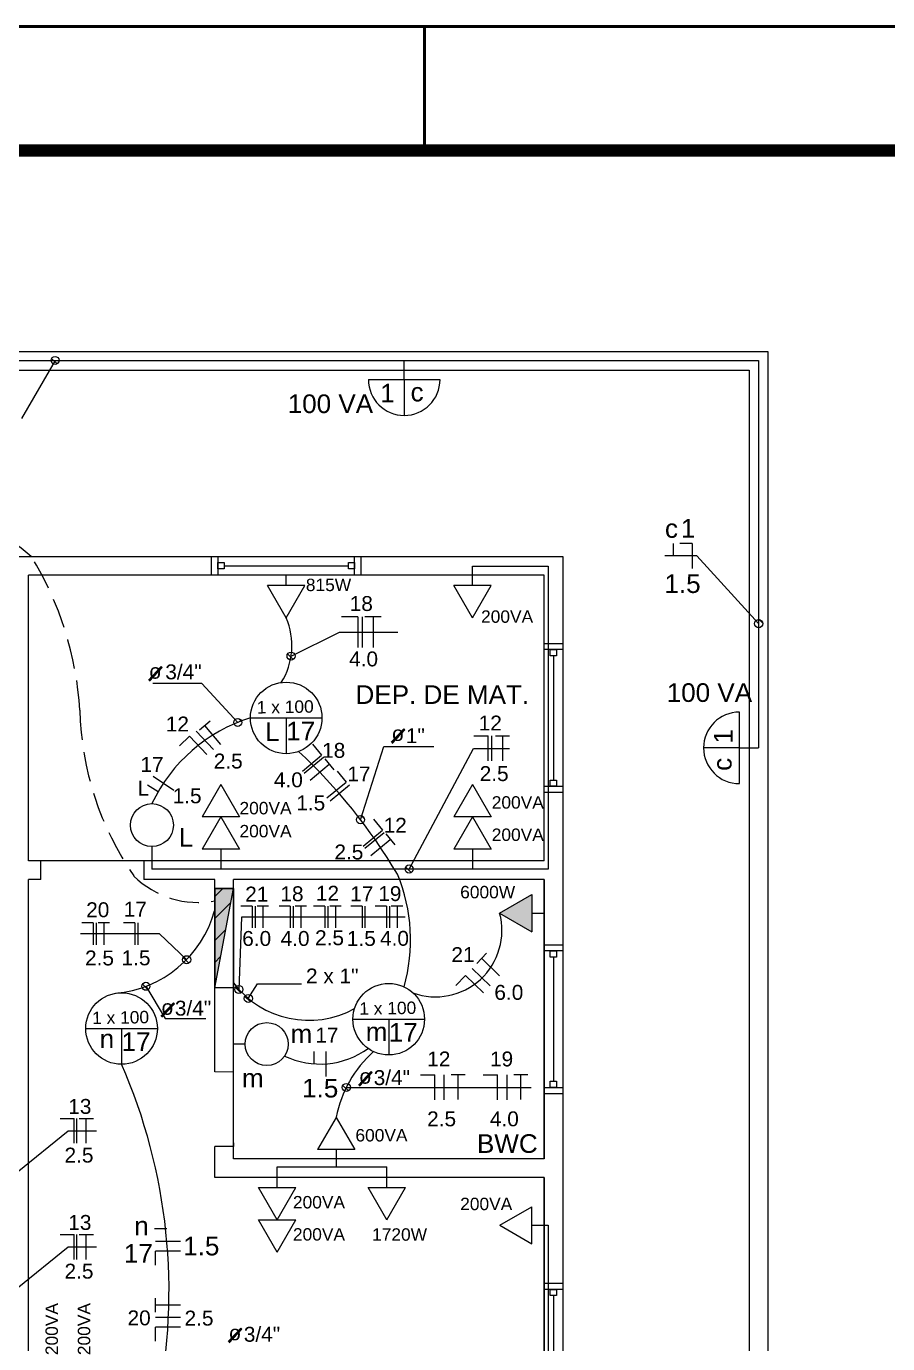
# Model space of a CAD drawing. Header units: millimetres. Extents: x 2676 to 2790, y 20 to 50.
# Drawn here: x 2768.05 to 2774.98, y 39.15 to 49.75 of the extents above; entities that cross this region are included whole.
import ezdxf

# ---------------------------------------------------------------- set-up
doc = ezdxf.new("R2010")
doc.units = ezdxf.units.MM
doc.linetypes.add('ACAD_ISO02W100', pattern=[15, 12, -3])
doc.layers.add('ARQ-FOLHA', color=7, linetype='Continuous', lineweight=50)
for name, color, linetype in [('BUILDING_ENVELOPE', 7, 'Continuous'), ('CIRCUITO 1', 3, 'Continuous'), ('CIRCUITO 2', 211, 'Continuous'), ('TOMADAS', 250, 'Continuous')]:
    doc.layers.add(name, color=color, linetype=linetype)
doc.styles.get("Standard").update_dxf_attribs({"font": 'arial.ttf', "height": 1.5})
pattern_1 = [(225, (-3.594, 1.3928), (2.0205576, -2.0205576), [])]

# ---------------------------------------------------------------- blocks, each defined once
blk = doc.blocks.new('FOLHA A3')
at = {"layer": 'ARQ-FOLHA'}
for p, q in [((420, 0), (0, 0)), ((235, -10), (235, 0))]:
    blk.add_line(p, q, dxfattribs=at)
at = {"layer": 'ARQ-FOLHA', "const_width": 1}
blk.add_lwpolyline([(410, -10), (25, -10), (25, -287), (410, -287), (410, -10)], dxfattribs=at)
blk = doc.blocks.new('FI')
at = {"layer": 'TOMADAS', "lineweight": 20}
h = blk.add_hatch(color=30, dxfattribs=at)
h.dxf.hatch_style = 1
h.paths.add_polyline_path([(2744.671, 39.777), (2744.773, 39.886), (2744.765, 39.894), (2744.663, 39.786)])
at = {"layer": 'TOMADAS', "color": 30, "lineweight": 20}
for p, q in [((2744.663, 39.786), (2744.765, 39.894)), ((2744.671, 39.777), (2744.773, 39.886)), ((2744.765, 39.894), (2744.773, 39.886))]:
    blk.add_line(p, q, dxfattribs=at)
at = {"layer": 'CIRCUITO 1', "color": 30}
blk.add_text('o', height=0.12, dxfattribs=at).set_placement((2744.67, 39.797))

msp = doc.modelspace()

# ---------------------------------------------------------------- hatches: boundary and pattern name
h = msp.add_hatch(color=1)
h.dxf.hatch_style = 1
h.paths.add_polyline_path([(2769.562, 42.015), (2769.712, 42.815), (2769.562, 42.815)])
h = msp.add_hatch(color=1)
h.dxf.hatch_style = 1
h.paths.add_polyline_path([(2769.562, 42.015), (2769.712, 42.815), (2769.562, 42.815)])
h = msp.add_hatch(color=1)
h.dxf.hatch_style = 1
h.paths.add_polyline_path([(2769.562, 42.015), (2769.712, 42.815), (2769.562, 42.815)])
h = msp.add_hatch(color=1)
h.dxf.hatch_style = 1
h.paths.add_polyline_path([(2769.562, 42.015), (2769.712, 42.815), (2769.562, 42.815)])
msp.add_hatch(color=1).paths.add_polyline_path([(2769.562, 42.015), (2769.712, 42.815), (2769.562, 42.815)])
at = {"transparency": 33554687}
h = msp.add_hatch(dxfattribs=at)
h.set_pattern_fill('ANSI31', color=1, angle=180)
h.set_pattern_definition([(225, (2774.66459, 46.08453), (0.0883883, -0.0883883), [])])
h.paths.add_polyline_path([(2769.562, 42.015), (2769.712, 42.815), (2769.562, 42.815)])
at = {"layer": 'CIRCUITO 1'}
h = msp.add_hatch(dxfattribs=at)
h.set_pattern_fill('ANSI31', color=5, angle=270)
h.set_pattern_definition([(315, (2765.63477, 59.77224), (0.0883883, 0.0883883), [])])
h.paths.add_polyline_path([(2768.277, 47.097, 1), (2768.277, 47.032, 1)])
h = msp.add_hatch(dxfattribs=at)
h.set_pattern_fill('ANSI31', color=5, angle=270)
h.set_pattern_definition([(315, (2771.29647, 58.58635), (0.0883883, 0.0883883), [])])
h.paths.add_polyline_path([(2773.939, 44.979, 1), (2773.939, 44.914, 1)])
at = {"layer": 'TOMADAS', "linetype": 'Continuous', "transparency": 33554687}
h = msp.add_hatch(dxfattribs=at)
h.set_pattern_fill('ANSI31', color=1, scale=0.9, angle=-180)
h.set_pattern_definition(pattern_1)
h.paths.add_polyline_path([(2769.987, 45.253), (2770.137, 44.993), (2770.287, 45.253)])
at = {"layer": 'TOMADAS'}
h = msp.add_hatch(dxfattribs=at)
h.set_pattern_fill('ANSI31', color=211, angle=270)
h.set_pattern_definition([(315, (2767.53393, 57.39266), (0.0883883, 0.0883883), [])])
h.paths.add_polyline_path([(2770.176, 44.718, 1), (2770.176, 44.653, 1)])
h = msp.add_hatch(dxfattribs=at)
h.set_pattern_fill('ANSI31', color=211, angle=270)
h.set_pattern_definition([(315, (2767.10464, 57.79123), (0.0883883, 0.0883883), [])])
h.paths.add_polyline_path([(2769.747, 44.184, 1), (2769.747, 44.119, 1)])
h = msp.add_hatch(dxfattribs=at)
h.set_pattern_fill('ANSI31', color=211, angle=270)
h.set_pattern_definition([(315, (2768.0928, 57.00847), (0.0883883, 0.0883883), [])])
h.paths.add_polyline_path([(2770.735, 43.401, 1), (2770.735, 43.336, 1)])
h = msp.add_hatch(dxfattribs=at)
h.set_pattern_fill('ANSI31', color=211, angle=270)
h.set_pattern_definition([(315, (2768.48347, 55.67896), (0.0883883, 0.0883883), [])])
h.paths.add_polyline_path([(2771.126, 43.004, 1), (2771.126, 42.939, 1)])
at = {"layer": 'TOMADAS', "lineweight": 20}
h = msp.add_hatch(color=4, dxfattribs=at)
h.dxf.hatch_style = 1
h.paths.add_polyline_path([(2771.854, 42.616), (2772.114, 42.466), (2772.114, 42.766)])
at = {"layer": 'TOMADAS'}
h = msp.add_hatch(dxfattribs=at)
h.set_pattern_fill('ANSI31', color=211, angle=270)
h.set_pattern_definition([(315, (2766.69313, 54.94881), (0.0883883, 0.0883883), [])])
h.paths.add_polyline_path([(2769.336, 42.274, 1), (2769.336, 42.209, 1)])
h = msp.add_hatch(dxfattribs=at)
h.set_pattern_fill('ANSI31', color=211, angle=270)
h.set_pattern_definition([(315, (2766.36555, 54.73425), (0.0883883, 0.0883883), [])])
h.paths.add_polyline_path([(2769.008, 42.059, 1), (2769.008, 41.994, 1)])
h = msp.add_hatch(dxfattribs=at)
h.set_pattern_fill('ANSI31', color=211, angle=270)
h.set_pattern_definition([(315, (2767.11381, 54.70873), (0.0883883, 0.0883883), [])])
h.paths.add_polyline_path([(2769.756, 42.034, 1), (2769.756, 41.969, 1)])
h = msp.add_hatch(dxfattribs=at)
h.set_pattern_fill('ANSI31', color=211, angle=270)
h.set_pattern_definition([(315, (2767.1897, 54.63635), (0.0883883, 0.0883883), [])])
h.paths.add_polyline_path([(2769.832, 41.961, 1), (2769.832, 41.896, 1)])
h = msp.add_hatch(dxfattribs=at)
h.set_pattern_fill('ANSI31', color=211, angle=270)
h.set_pattern_definition([(315, (2767.97813, 53.92046), (0.0883883, 0.0883883), [])])
h.paths.add_polyline_path([(2770.621, 41.245, 1), (2770.621, 41.181, 1)])
at = {"layer": 'TOMADAS', "linetype": 'Continuous', "transparency": 33554687}
h = msp.add_hatch(dxfattribs=at)
h.set_pattern_fill('ANSI31', color=1, scale=0.9, angle=-180)
h.set_pattern_definition(pattern_1)
h.paths.add_polyline_path([(2770.947, 40.148), (2771.097, 40.407), (2770.797, 40.407)])

# ---------------------------------------------------------------- linework, layer by layer
for p, q in [((2769.637, 45.412), (2770.637, 45.412)), ((2772.287, 44.687), (2772.287, 43.687)), ((2772.212, 43.037), (2768.062, 43.037)), ((2768.161, 42.887), (2768.161, 43.037)), ((2768.991, 43.037), (2768.991, 42.887)), ((2768.161, 42.887), (2768.062, 42.887)), ((2769.562, 42.887), (2768.991, 42.887)), ((2772.212, 42.887), (2769.712, 42.887)), ((2769.562, 42.015), (2769.712, 42.815)), ((2769.712, 42.815), (2769.562, 42.815)), ((2769.562, 42.815), (2769.562, 42.815)), ((2769.562, 42.815), (2769.562, 42.015)), ((2772.287, 42.262), (2772.287, 41.262)), ((2769.712, 41.337), (2769.562, 41.338)), ((2769.712, 40.737), (2769.562, 40.738)), ((2769.712, 40.768), (2769.712, 40.737)), ((2772.212, 40.637), (2769.712, 40.637)), ((2772.212, 40.487), (2769.562, 40.487)), ((2772.287, 39.537), (2772.287, 37.237))]:
    msp.add_line(p, q)
for points in [[(2769.537, 45.487), (2769.587, 45.487), (2769.587, 45.337), (2769.537, 45.337)], [(2769.587, 45.437), (2769.637, 45.437), (2769.637, 45.387), (2769.587, 45.387)], [(2770.637, 45.437), (2770.687, 45.437), (2770.687, 45.387), (2770.637, 45.387)], [(2770.687, 45.487), (2770.737, 45.487), (2770.737, 45.337), (2770.687, 45.337)], [(2772.362, 44.787), (2772.362, 44.737), (2772.212, 44.737), (2772.212, 44.787)], [(2772.312, 44.737), (2772.312, 44.687), (2772.262, 44.687), (2772.262, 44.737)], [(2772.312, 43.687), (2772.312, 43.637), (2772.262, 43.637), (2772.262, 43.687)], [(2772.362, 43.637), (2772.362, 43.587), (2772.212, 43.587), (2772.212, 43.637)], [(2769.712, 42.015), (2769.562, 42.015), (2769.562, 42.815), (2769.712, 42.815)], [(2772.362, 42.362), (2772.362, 42.312), (2772.212, 42.312), (2772.212, 42.362)], [(2772.312, 42.312), (2772.312, 42.262), (2772.262, 42.262), (2772.262, 42.312)], [(2772.312, 41.262), (2772.312, 41.212), (2772.262, 41.212), (2772.262, 41.262)], [(2772.362, 41.212), (2772.362, 41.162), (2772.212, 41.162), (2772.212, 41.212)], [(2772.362, 39.637), (2772.362, 39.587), (2772.212, 39.587), (2772.212, 39.637)], [(2772.312, 39.587), (2772.312, 39.537), (2772.262, 39.537), (2772.262, 39.587)]]:
    msp.add_lwpolyline(points, close=True)
at = {"layer": 'BUILDING_ENVELOPE', "color": 7, "linetype": 'Continuous'}
for p, q in [((2757.062, 47.137), (2774.012, 47.137)), ((2774.012, 47.137), (2774.012, 28.587)), ((2757.062, 46.987), (2773.862, 46.987)), ((2773.862, 46.987), (2773.862, 28.737)), ((2757.062, 45.487), (2772.362, 45.487)), ((2772.362, 45.487), (2772.362, 30.237)), ((2768.062, 43.037), (2768.062, 45.337)), ((2772.212, 45.337), (2768.062, 45.337)), ((2772.212, 43.037), (2772.212, 45.337)), ((2772.212, 43.037), (2768.062, 43.037)), ((2768.062, 38.537), (2768.062, 42.887)), ((2769.562, 41.338), (2769.562, 42.887)), ((2769.712, 40.637), (2769.712, 42.887)), ((2772.212, 40.637), (2772.212, 42.887)), ((2772.212, 42.887), (2772.212, 40.637)), ((2769.562, 40.487), (2769.562, 40.738)), ((2772.212, 36.287), (2772.212, 40.487)), ((2772.212, 40.487), (2772.212, 36.287))]:
    msp.add_line(p, q, dxfattribs=at)
at = {"layer": 'CIRCUITO 1', "color": 240, "linetype": 'Continuous', "ltscale": 0.02}
for p, q in [((2765.537, 47.065), (2773.939, 47.065)), ((2771.087, 46.91), (2771.087, 47.065)), ((2773.939, 47.065), (2773.939, 43.946)), ((2771.637, 45.253), (2771.637, 45.408)), ((2770.137, 45.253), (2770.137, 45.337)), ((2773.784, 43.946), (2773.939, 43.946)), ((2769.056, 43.151), (2769.056, 42.971)), ((2769.61, 43.132), (2769.61, 42.971)), ((2771.637, 43.132), (2771.637, 42.971)), ((2772.114, 42.616), (2772.212, 42.616)), ((2770.54, 40.713), (2770.54, 40.574)), ((2770.065, 40.407), (2770.065, 40.574)), ((2770.065, 40.574), (2770.947, 40.574)), ((2770.947, 40.407), (2770.947, 40.574)), ((2772.115, 40.103), (2772.244, 40.103))]:
    msp.add_line(p, q, dxfattribs=at)
at = {"layer": 'CIRCUITO 1', "color": 15}
for p, q in [((2768.277, 47.065), (2768.008, 46.598)), ((2773.441, 45.491), (2773.184, 45.491)), ((2773.939, 44.946), (2773.441, 45.491))]:
    msp.add_line(p, q, dxfattribs=at)
at = {"layer": 'CIRCUITO 1', "color": 4}
for p, q in [((2770.799, 46.91), (2771.374, 46.91)), ((2771.087, 46.91), (2771.087, 46.623)), ((2773.784, 43.658), (2773.784, 44.233)), ((2773.784, 43.946), (2773.497, 43.946))]:
    msp.add_line(p, q, dxfattribs=at)
at = {"layer": 'CIRCUITO 1', "color": 7}
for p, q in [((2773.252, 45.592), (2773.252, 45.491)), ((2773.403, 45.592), (2773.305, 45.592)), ((2773.403, 45.592), (2773.403, 45.39)), ((2770.349, 43.975), (2770.422, 43.888)), ((2770.267, 43.759), (2770.422, 43.888)), ((2770.281, 43.742), (2770.436, 43.871)), ((2770.329, 43.685), (2770.484, 43.814)), ((2770.447, 43.857), (2770.52, 43.77)), ((2769.066, 43.719), (2769.233, 43.607)), ((2770.548, 43.759), (2770.62, 43.671)), ((2769.022, 43.648), (2769.107, 43.595)), ((2770.464, 43.543), (2770.62, 43.671)), ((2770.491, 43.52), (2770.646, 43.648)), ((2770.839, 43.371), (2770.912, 43.283)), ((2770.757, 43.155), (2770.912, 43.283)), ((2770.771, 43.138), (2770.926, 43.266)), ((2770.819, 43.08), (2770.974, 43.209)), ((2770.938, 43.253), (2771.01, 43.165)), ((2768.318, 40.964), (2768.431, 40.964)), ((2768.431, 40.763), (2768.431, 40.964)), ((2768.453, 40.763), (2768.453, 40.964)), ((2768.471, 40.964), (2768.585, 40.964)), ((2768.528, 40.763), (2768.528, 40.964)), ((2768.318, 40.03), (2768.431, 40.03)), ((2768.431, 39.829), (2768.431, 40.03)), ((2768.453, 39.829), (2768.453, 40.03)), ((2768.471, 40.03), (2768.585, 40.03)), ((2768.528, 39.829), (2768.528, 40.03)), ((2769.177, 40.076), (2769.076, 40.076)), ((2769.285, 39.972), (2769.084, 39.972)), ((2769.285, 39.894), (2769.084, 39.894)), ((2769.084, 39.781), (2769.084, 39.894)), ((2769.084, 39.403), (2769.084, 39.517)), ((2769.286, 39.46), (2769.084, 39.46)), ((2769.286, 39.361), (2769.084, 39.361)), ((2769.286, 39.284), (2769.084, 39.284)), ((2769.084, 39.171), (2769.084, 39.284))]:
    msp.add_line(p, q, dxfattribs=at)
at = {"layer": 'CIRCUITO 1', "color": 240, "linetype": 'Continuous', "ltscale": 0.02}
for points in [[(2771.637, 45.408), (2772.244, 45.408), (2772.244, 42.971), (2769.056, 42.971)], [(2772.244, 40.103), (2772.244, 36.735)]]:
    msp.add_lwpolyline(points, dxfattribs=at)
at = {"layer": 'CIRCUITO 1', "color": 5}
for centre in [(2768.277, 47.065), (2773.939, 44.946)]:
    msp.add_circle(centre, 0.0325, dxfattribs=at)
at = {"layer": 'CIRCUITO 1', "color": 4}
for centre, start, end in [((2771.087, 46.91), 180, 0), ((2773.784, 43.946), 90, 270)]:
    msp.add_arc(centre, 0.288, start, end, dxfattribs=at)
at = {"layer": 'CIRCUITO 1', "color": 40, "linetype": 'ACAD_ISO02W100', "ltscale": 0.02}
for centre, radius, start, end in [((2767.019, 44.259), 1.627, 49.0485, 107.5189), ((2765.836, 44.096), 2.644, 3.3146, 31.739), ((2770.937, 44.313), 2.462, 181.4781, 214.5988), ((2769.424, 43.426), 0.724, 224.9298, 280.9941)]:
    msp.add_arc(centre, radius, start, end, dxfattribs=at)
at = {"layer": 'CIRCUITO 1', "color": 240, "linetype": 'Continuous', "ltscale": 0.02}
for centre, radius, start, end in [((2769.623, 44.77), 0.56, 327.8725, 23.4405), ((2770.236, 42.943), 1.303, 107.2582, 154.8288), ((2767.163, 40.626), 4.503, 30.7648, 46.9627), ((2769.756, 42.399), 1.382, 344.1496, 22.5598), ((2768.685, 42.877), 0.909, 274.8579, 344.5745), ((2771.339, 42.476), 0.534, 249.9824, 15.1712), ((2770.319, 42.515), 0.762, 217.167, 298.9332), ((2770.409, 42.061), 0.66, 244.4112, 306.0372), ((2771.464, 40.798), 0.94, 131.5364, 169.3116), ((2764.659, 39.577), 4.535, 348.2446, 23.7038)]:
    msp.add_arc(centre, radius, start, end, dxfattribs=at)
at = {"layer": 'CIRCUITO 2', "color": 4}
for p, q in [((2769.849, 44.187), (2770.424, 44.187)), ((2770.137, 44.187), (2770.137, 43.9)), ((2768.524, 41.687), (2769.099, 41.687)), ((2768.812, 41.687), (2768.812, 41.4)), ((2770.674, 41.762), (2771.249, 41.762)), ((2770.962, 41.762), (2770.962, 41.475))]:
    msp.add_line(p, q, dxfattribs=at)
at = {"layer": 'CIRCUITO 2', "color": 7}
msp.add_line((2769.807, 41.562), (2769.712, 41.562), dxfattribs=at)
at = {"layer": 'CIRCUITO 2', "color": 4}
for centre, radius in [((2770.137, 44.187), 0.288), ((2769.056, 43.324), 0.173), ((2770.962, 41.762), 0.288), ((2768.812, 41.687), 0.288), ((2769.98, 41.562), 0.173)]:
    msp.add_circle(centre, radius, dxfattribs=at)
at = {"layer": 'TOMADAS', "color": 4, "linetype": 'Continuous'}
for p, q in [((2770.287, 45.253), (2769.987, 45.253)), ((2770.137, 44.993), (2769.987, 45.253)), ((2770.137, 44.993), (2770.287, 45.253)), ((2771.787, 45.253), (2771.487, 45.253)), ((2771.637, 44.993), (2771.487, 45.253)), ((2771.637, 44.993), (2771.787, 45.253)), ((2769.61, 43.651), (2769.46, 43.391)), ((2769.61, 43.651), (2769.76, 43.391)), ((2771.637, 43.651), (2771.487, 43.391)), ((2771.637, 43.651), (2771.787, 43.391)), ((2769.61, 43.391), (2769.46, 43.132)), ((2769.76, 43.391), (2769.46, 43.391)), ((2769.61, 43.391), (2769.76, 43.132)), ((2771.637, 43.391), (2771.487, 43.132)), ((2771.787, 43.391), (2771.487, 43.391)), ((2771.637, 43.391), (2771.787, 43.132)), ((2769.76, 43.132), (2769.46, 43.132)), ((2771.787, 43.132), (2771.487, 43.132)), ((2771.854, 42.616), (2772.114, 42.766)), ((2772.114, 42.766), (2772.114, 42.466)), ((2771.854, 42.616), (2772.114, 42.466)), ((2770.54, 40.972), (2770.39, 40.713)), ((2770.54, 40.972), (2770.69, 40.713)), ((2770.69, 40.713), (2770.39, 40.713)), ((2769.915, 40.407), (2770.215, 40.407)), ((2770.065, 40.148), (2769.915, 40.407)), ((2770.065, 40.148), (2770.215, 40.407)), ((2770.797, 40.407), (2771.097, 40.407)), ((2770.947, 40.148), (2770.797, 40.407)), ((2770.947, 40.148), (2771.097, 40.407)), ((2769.915, 40.148), (2770.215, 40.148)), ((2770.065, 39.888), (2769.915, 40.148)), ((2770.065, 39.888), (2770.215, 40.148))]:
    msp.add_line(p, q, dxfattribs=at)
at = {"layer": 'TOMADAS', "color": 7}
for p, q in [((2770.713, 45.002), (2770.583, 45.002)), ((2770.713, 45.002), (2770.713, 44.753)), ((2770.747, 45.002), (2770.747, 44.753)), ((2770.901, 45.002), (2770.77, 45.002)), ((2770.836, 45.002), (2770.836, 44.753)), ((2769.439, 44.09), (2769.526, 44.163)), ((2769.612, 43.972), (2769.483, 44.127)), ((2769.277, 43.963), (2769.36, 44.04)), ((2769.497, 43.892), (2769.36, 44.04)), ((2769.552, 43.933), (2769.413, 44.08)), ((2771.648, 44.042), (2771.762, 44.042)), ((2771.762, 43.841), (2771.762, 44.042)), ((2771.793, 43.841), (2771.793, 44.042)), ((2771.822, 44.042), (2771.935, 44.042)), ((2771.879, 43.841), (2771.879, 44.042)), ((2769.862, 42.671), (2769.771, 42.671)), ((2769.862, 42.671), (2769.862, 42.497)), ((2769.886, 42.671), (2769.886, 42.497)), ((2769.994, 42.671), (2769.902, 42.671)), ((2769.948, 42.671), (2769.948, 42.497)), ((2770.17, 42.671), (2770.079, 42.671)), ((2770.17, 42.671), (2770.17, 42.497)), ((2770.194, 42.671), (2770.194, 42.497)), ((2770.301, 42.671), (2770.21, 42.671)), ((2770.256, 42.671), (2770.256, 42.497)), ((2770.448, 42.671), (2770.357, 42.671)), ((2770.448, 42.671), (2770.448, 42.497)), ((2770.472, 42.671), (2770.472, 42.497)), ((2770.58, 42.671), (2770.488, 42.671)), ((2770.534, 42.671), (2770.534, 42.497)), ((2770.747, 42.671), (2770.656, 42.671)), ((2770.747, 42.671), (2770.747, 42.497)), ((2770.771, 42.671), (2770.771, 42.497)), ((2770.943, 42.671), (2770.852, 42.671)), ((2770.943, 42.671), (2770.943, 42.497)), ((2770.967, 42.671), (2770.967, 42.497)), ((2771.075, 42.671), (2770.983, 42.671)), ((2771.029, 42.671), (2771.029, 42.497)), ((2768.583, 42.537), (2768.492, 42.537)), ((2768.583, 42.537), (2768.583, 42.362)), ((2768.607, 42.537), (2768.607, 42.362)), ((2768.715, 42.537), (2768.624, 42.537)), ((2768.669, 42.537), (2768.669, 42.362)), ((2768.919, 42.537), (2768.828, 42.537)), ((2768.919, 42.537), (2768.919, 42.362)), ((2768.943, 42.537), (2768.943, 42.362)), ((2771.67, 42.211), (2771.75, 42.293)), ((2771.854, 42.111), (2771.71, 42.252)), ((2771.501, 42.033), (2771.581, 42.115)), ((2771.725, 41.974), (2771.581, 42.115)), ((2771.779, 42.03), (2771.634, 42.17)), ((2770.361, 41.402), (2770.361, 41.503)), ((2770.459, 41.302), (2770.459, 41.503)), ((2771.218, 41.314), (2771.332, 41.314)), ((2771.332, 41.112), (2771.332, 41.314)), ((2771.409, 41.112), (2771.409, 41.314)), ((2771.464, 41.317), (2771.577, 41.317)), ((2771.52, 41.115), (2771.52, 41.317)), ((2771.723, 41.314), (2771.837, 41.314)), ((2771.837, 41.112), (2771.837, 41.314)), ((2771.914, 41.112), (2771.914, 41.314)), ((2771.969, 41.317), (2772.082, 41.317)), ((2772.025, 41.115), (2772.025, 41.317))]:
    msp.add_line(p, q, dxfattribs=at)
at = {"layer": 'TOMADAS', "color": 15}
for p, q in [((2770.176, 44.685), (2770.565, 44.878)), ((2770.565, 44.878), (2771.036, 44.878)), ((2769.459, 44.464), (2769.063, 44.464)), ((2769.747, 44.151), (2769.459, 44.464)), ((2770.735, 43.368), (2770.922, 43.957)), ((2770.922, 43.957), (2771.325, 43.957)), ((2771.126, 42.971), (2771.644, 43.941)), ((2771.644, 43.941), (2771.935, 43.941)), ((2769.776, 42.584), (2769.756, 42.001)), ((2771.093, 42.584), (2769.776, 42.584)), ((2769.117, 42.45), (2768.482, 42.45)), ((2769.336, 42.241), (2769.117, 42.45)), ((2769.008, 42.027), (2769.163, 41.768)), ((2769.832, 41.929), (2769.906, 42.047)), ((2769.906, 42.047), (2770.259, 42.047)), ((2769.163, 41.768), (2769.49, 41.768)), ((2770.621, 41.213), (2772.108, 41.213)), ((2767.971, 40.531), (2768.383, 40.864)), ((2768.383, 40.864), (2768.611, 40.864)), ((2767.971, 39.597), (2768.383, 39.93)), ((2768.383, 39.93), (2768.611, 39.93))]:
    msp.add_line(p, q, dxfattribs=at)
at = {"layer": 'TOMADAS', "color": 7, "linetype": 'Continuous'}
for p, q in [((2771.856, 40.103), (2772.115, 40.253)), ((2772.115, 39.953), (2772.115, 40.253)), ((2771.856, 40.103), (2772.115, 39.953))]:
    msp.add_line(p, q, dxfattribs=at)
at = {"layer": 'TOMADAS', "color": 211}
for centre in [(2770.176, 44.685), (2769.747, 44.151), (2770.735, 43.368), (2771.126, 42.971), (2769.336, 42.241), (2769.008, 42.027), (2769.756, 42.001), (2769.832, 41.929), (2770.621, 41.213)]:
    msp.add_circle(centre, 0.0325, dxfattribs=at)

# ---------------------------------------------------------------- block references
at = {"layer": 'ARQ-FOLHA', "xscale": 0.1, "yscale": 0.1, "zscale": 0.1}
msp.add_blockref('FOLHA A3', (2747.749, 49.754), dxfattribs=at)
at = {"layer": 'TOMADAS', "color": 30, "lineweight": 20}
for p in [(24.366, 4.706), (26.319, 4.205), (24.464, 2.001), (26.057, 1.446), (25.008, -0.619)]:
    msp.add_blockref('FI', p, dxfattribs=at)

# ---------------------------------------------------------------- texts
for s, p in [('c', (2773.185, 45.637)), ('1', (2773.313, 45.639)), ('1.5', (2773.181, 45.193)), ('1.5', (2770.265, 41.132))]:
    msp.add_text(s, height=0.15).set_placement(p)
at = {"color": 1}
for s, p in [('18', (2770.648, 45.048)), ('4.0', (2770.643, 44.602))]:
    msp.add_text(s, height=0.12, dxfattribs=at).set_placement(p)
at = {"color": 4}
for s, p in [('12', (2769.168, 44.078)), ('2.5', (2769.554, 43.78))]:
    msp.add_text(s, height=0.12, dxfattribs=at).set_placement(p)
at = {"layer": 'ARQ-FOLHA'}
for s, p in [('DEP. DE MAT.', (2770.695, 44.3)), ('BWC', (2771.672, 40.686))]:
    msp.add_text(s, height=0.15, dxfattribs=at).set_placement(p)
at = {"layer": 'CIRCUITO 1', "color": 4}
for s, height, p in [('1', 0.15, (2770.894, 46.727)), ('c', 0.15, (2771.138, 46.735)), ('17', 0.15, (2770.137, 44.006)), ('12', 0.12, (2770.921, 43.263)), ('2.5', 0.12, (2770.525, 43.048)), ('12', 0.12, (2770.376, 42.716)), ('2.5', 0.12, (2770.369, 42.358)), ('17', 0.15, (2770.962, 41.581)), ('17', 0.15, (2768.812, 41.506))]:
    msp.add_text(s, height=height, dxfattribs=at).set_placement(p)
at = {"layer": 'CIRCUITO 1', "color": 7}
for s, height, p in [('100 VA', 0.15, (2770.149, 46.641)), ('100 VA', 0.15, (2773.199, 44.316)), ('17', 0.12, (2768.964, 43.753)), ('L', 0.12, (2768.941, 43.562)), ('1.5', 0.12, (2769.223, 43.5)), ('17', 0.12, (2770.652, 42.712)), ('17', 0.12, (2768.829, 42.588)), ('1.5', 0.12, (2770.625, 42.352)), ('1.5', 0.12, (2768.812, 42.196))]:
    msp.add_text(s, height=height, dxfattribs=at).set_placement(p)
at = {"layer": 'CIRCUITO 1', "color": 30}
for s, p in [('3/4"', (2769.164, 44.498)), ('1"', (2771.1, 43.984)), ('2 x 1"', (2770.296, 42.05)), ('3/4"', (2769.241, 41.791)), ('3/4"', (2770.841, 41.232)), ('3/4"', (2769.796, 39.166))]:
    msp.add_text(s, height=0.12, dxfattribs=at).set_placement(p)
at = {"layer": 'CIRCUITO 1', "color": 4}
for s, p in [('1', (2773.729, 43.98)), ('c', (2773.721, 43.761))]:
    msp.add_text(s, height=0.15, rotation=90, dxfattribs=at).set_placement(p)
at = {"layer": 'CIRCUITO 1', "color": 1}
for s, p in [('18', (2770.426, 43.866)), ('4.0', (2770.038, 43.629)), ('21', (2769.807, 42.709)), ('18', (2770.09, 42.712)), ('19', (2770.878, 42.713)), ('6.0', (2769.783, 42.352)), ('4.0', (2770.092, 42.352)), ('4.0', (2770.892, 42.353))]:
    msp.add_text(s, height=0.12, dxfattribs=at).set_placement(p)
at = {"layer": 'CIRCUITO 1', "color": 20}
for s, p in [('20', (2768.527, 42.583)), ('2.5', (2768.518, 42.195)), ('20', (2768.86, 39.298)), ('2.5', (2769.319, 39.296))]:
    msp.add_text(s, height=0.12, dxfattribs=at).set_placement(p)
at = {"layer": 'CIRCUITO 1', "color": 6}
for s, p in [('13', (2768.383, 41)), ('2.5', (2768.353, 40.608)), ('13', (2768.383, 40.066)), ('2.5', (2768.353, 39.674))]:
    msp.add_text(s, height=0.12, dxfattribs=at).set_placement(p)
at = {"layer": 'CIRCUITO 2', "color": 4}
for p in [(2769.901, 44.222), (2770.726, 41.797), (2768.576, 41.722)]:
    msp.add_text('1 x 100', height=0.1, rotation=1, dxfattribs=at).set_placement(p)
for s, height, p in [('L', 0.15, (2769.967, 44.002)), ('12', 0.12, (2771.686, 44.086)), ('2.5', 0.12, (2771.694, 43.679)), ('m', 0.15, (2770.777, 41.586)), ('n', 0.15, (2768.636, 41.529))]:
    msp.add_text(s, height=height, dxfattribs=at).set_placement(p)
at = {"layer": 'CIRCUITO 2', "color": 7}
for s, height, p in [('17', 0.12, (2770.629, 43.676)), ('1.5', 0.12, (2770.218, 43.443)), ('L', 0.15, (2769.272, 43.15)), ('m', 0.15, (2770.172, 41.57)), ('17', 0.12, (2770.371, 41.574)), ('m', 0.15, (2769.781, 41.213)), ('n', 0.15, (2768.914, 40.023)), ('1.5', 0.15, (2769.308, 39.861)), ('17', 0.15, (2768.831, 39.802))]:
    msp.add_text(s, height=height, dxfattribs=at).set_placement(p)
at = {"layer": 'TOMADAS', "color": 4, "linetype": 'Continuous'}
for s, p in [('815W', (2770.295, 45.208)), ('200VA', (2771.705, 44.953)), ('200VA', (2769.761, 43.411)), ('200VA', (2771.791, 43.457)), ('200VA', (2769.761, 43.226)), ('200VA', (2771.791, 43.197)), ('6000W', (2771.537, 42.735)), ('600VA', (2770.694, 40.778)), ('200VA', (2770.191, 40.239)), ('200VA', (2770.191, 39.98)), ('1720W', (2770.828, 39.979))]:
    msp.add_text(s, height=0.1, dxfattribs=at).set_placement(p)
at = {"layer": 'TOMADAS', "color": 1}
for s, p in [('21', (2771.466, 42.222)), ('6.0', (2771.812, 41.918)), ('19', (2771.777, 41.382)), ('4.0', (2771.776, 40.9))]:
    msp.add_text(s, height=0.12, dxfattribs=at).set_placement(p)
at = {"layer": 'TOMADAS', "color": 4}
for s, p in [('12', (2771.272, 41.382)), ('2.5', (2771.271, 40.9))]:
    msp.add_text(s, height=0.12, dxfattribs=at).set_placement(p)
at = {"layer": 'TOMADAS', "color": 20, "linetype": 'Continuous'}
msp.add_text('200VA', height=0.1, dxfattribs=at).set_placement((2771.537, 40.225))
at = {"layer": 'TOMADAS', "color": 6, "linetype": 'Continuous'}
for p in [(2768.3, 39.058), (2768.56, 39.058)]:
    msp.add_text('200VA', height=0.1, rotation=90, dxfattribs=at).set_placement(p)

doc.saveas('drawing.dxf')
